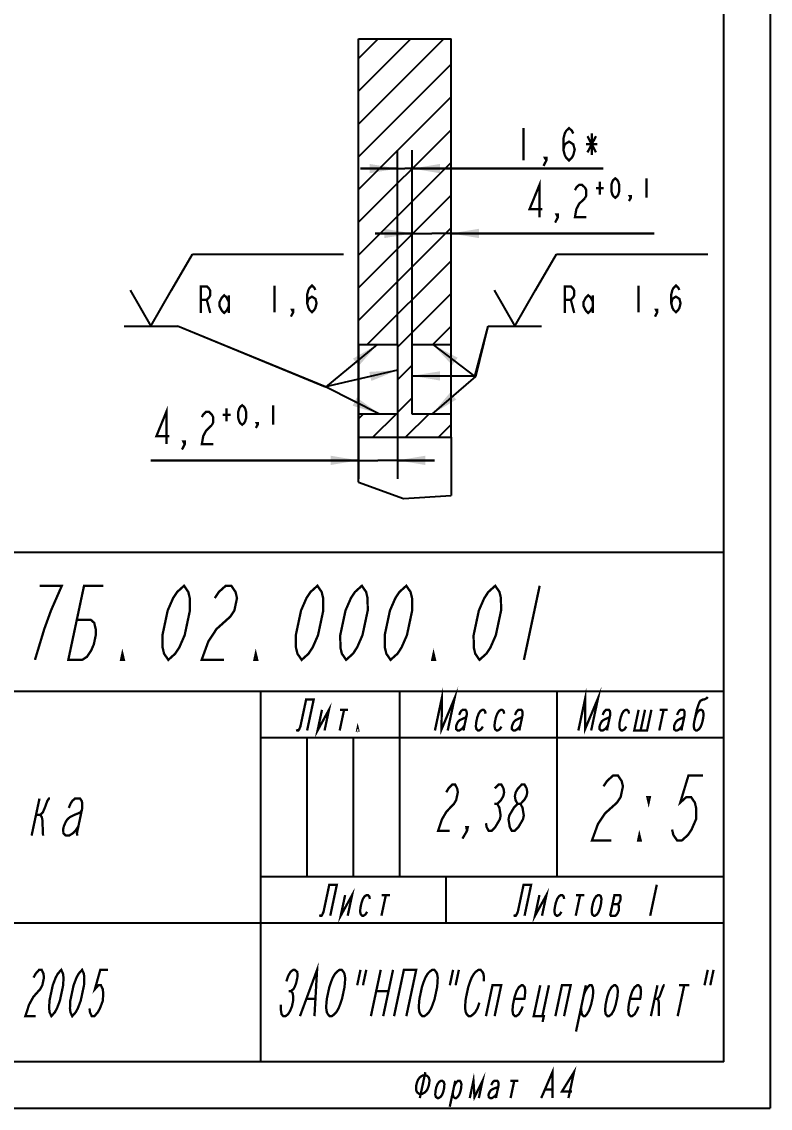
# Model space of a CAD drawing. Header units: millimetres. Extents: x 0 to 210, y 0 to 297.
# Drawn here: x 129.2 to 210, y 0 to 117.3 of the extents above; entities that cross this region are included whole.
import ezdxf

# ---------------------------------------------------------------- set-up
doc = ezdxf.new("R2010")
doc.units = ezdxf.units.MM
doc.header["$LTSCALE"] = 19.36
doc.layers.get('0').update_dxf_attribs({"linetype": 'CONTINUOUS'})
for name, color, linetype in [('ALL_DIMENSIONS', 7, 'CONTINUOUS'), ('ALL_ROUND', 7, 'CONTINUOUS'), ('ALL_SURF_FIN', 7, 'CONTINUOUS')]:
    doc.layers.add(name, color=color, linetype=linetype)
doc.styles.get("Standard").update_dxf_attribs({"font": 'txt', "width": 0.7})
doc.dimstyles.new('DIMSTYLE_6', dxfattribs={"dimtxt": 3.5, "dimasz": 3, "dimexe": 0.18, "dimexo": 0.0625, "dimgap": 0.09, "dimtad": 1, "dimdsep": 46, "dimtxsty": 'STANDARD', "dimblk": '_FILLED', "dimblk1": '_FILLED', "dimblk2": '_FILLED', "dimcen": 0.09, "dimadec": 0, "dimazin": 0, "dimtol": 1, "dimtp": 0.1, "dimtfac": 0.6, "dimtofl": 0, "dimtmove": 0, "dimatfit": 3, "dimldrblk": '_FILLED', "dimfxl": 1, "dimtolj": 1, "dimarcsym": 0})
doc.dimstyles.new('DIMSTYLE_7', dxfattribs={"dimtxt": 3.5, "dimasz": 3, "dimexe": 0.18, "dimexo": 0.0625, "dimgap": 0.09, "dimtad": 1, "dimdsep": 46, "dimtxsty": 'STANDARD', "dimblk": '_FILLED', "dimblk1": '_FILLED', "dimblk2": '_FILLED', "dimcen": 0.09, "dimadec": 0, "dimazin": 0, "dimtp": 0.1, "dimtm": 0.1, "dimtfac": 1, "dimtofl": 0, "dimtmove": 0, "dimatfit": 3, "dimldrblk": '_FILLED', "dimfxl": 1, "dimtolj": 1, "dimarcsym": 0})
doc.dimstyles.get("Standard").update_dxf_attribs({"dimtxt": 3.5, "dimasz": 3, "dimexe": 0.18, "dimexo": 0.0625, "dimgap": 0.09, "dimtad": 1, "dimdec": 5, "dimdsep": 46, "dimtxsty": 'STANDARD', "dimblk": '_FILLED', "dimblk1": '_FILLED', "dimblk2": '_FILLED', "dimcen": 0.09, "dimadec": 0, "dimazin": 0, "dimtol": 1, "dimtp": 1e-05, "dimtm": 1e-05, "dimtfac": 1, "dimtdec": 5, "dimtofl": 0, "dimtmove": 0, "dimatfit": 3, "dimldrblk": '_FILLED', "dimfxl": 1, "dimtolj": 1, "dimarcsym": 0})

# ---------------------------------------------------------------- blocks, each defined once
blk = doc.blocks.new('_FILLED')
at = {"color": 0, "linetype": 'ByBlock'}
blk.add_solid([(0, 0), (-1, 0.167), (-1, -0.167)], dxfattribs=at)
blk = doc.blocks.new('*D18')
at = {"layer": 'ALL_DIMENSIONS', "color": 2, "linetype": 'Continuous'}
for p, q in [((165.54, 82.45), (165.54, 67.95)), ((169.74, 74.95), (169.74, 67.95)), ((165.54, 69.95), (143.11, 69.95)), ((143.11, 69.95), (167.64, 69.95)), ((173.74, 69.95), (167.64, 69.95)), ((169.74, 69.95), (173.74, 69.95))]:
    blk.add_line(p, q, dxfattribs=at)
at = {"layer": 'ALL_DIMENSIONS', "color": 2, "linetype": 'Continuous', "xscale": 3, "yscale": 3, "zscale": 3}
blk.add_blockref('_FILLED', (165.54, 69.95), dxfattribs=at)
at = {"layer": 'ALL_DIMENSIONS', "color": 2, "linetype": 'Continuous', "xscale": 3, "yscale": 3, "zscale": 3, "rotation": 180}
blk.add_blockref('_FILLED', (169.74, 69.95), dxfattribs=at)
blk = doc.blocks.new('*D19')
at = {"layer": 'ALL_DIMENSIONS', "color": 2, "linetype": 'Continuous'}
for p, q in [((171.34, 82.45), (171.34, 96.45)), ((175.54, 82.45), (175.54, 96.45)), ((171.34, 94.45), (167.34, 94.45)), ((167.34, 94.45), (173.44, 94.45)), ((197.47, 94.45), (173.44, 94.45)), ((175.54, 94.45), (197.47, 94.45))]:
    blk.add_line(p, q, dxfattribs=at)
at = {"layer": 'ALL_DIMENSIONS', "color": 2, "linetype": 'Continuous', "xscale": 3, "yscale": 3, "zscale": 3}
blk.add_blockref('_FILLED', (171.34, 94.45), dxfattribs=at)
at = {"layer": 'ALL_DIMENSIONS', "color": 2, "linetype": 'Continuous', "xscale": 3, "yscale": 3, "zscale": 3, "rotation": 180}
blk.add_blockref('_FILLED', (175.54, 94.45), dxfattribs=at)
blk = doc.blocks.new('*D20')
at = {"layer": 'ALL_DIMENSIONS', "color": 2, "linetype": 'Continuous'}
for p, q in [((169.74, 82.45), (169.74, 103.45)), ((171.34, 82.45), (171.34, 103.45)), ((169.74, 101.45), (165.74, 101.45)), ((165.74, 101.45), (170.54, 101.45)), ((191.94, 101.45), (170.54, 101.45)), ((171.34, 101.45), (191.94, 101.45))]:
    blk.add_line(p, q, dxfattribs=at)
at = {"layer": 'ALL_DIMENSIONS', "color": 2, "linetype": 'Continuous', "xscale": 3, "yscale": 3, "zscale": 3}
blk.add_blockref('_FILLED', (169.74, 101.45), dxfattribs=at)
at = {"layer": 'ALL_DIMENSIONS', "color": 2, "linetype": 'Continuous', "xscale": 3, "yscale": 3, "zscale": 3, "rotation": 180}
blk.add_blockref('_FILLED', (171.34, 101.45), dxfattribs=at)
blk = doc.blocks.new('SF5_BL4', base_point=(191.38, 88.34))
at = {"layer": 'ALL_SURF_FIN', "color": 2, "linetype": 'Continuous'}
for p, q in [((184.64, 88.32), (186.91, 92.22)), ((186.91, 92.22), (203.24, 92.22)), ((180.17, 88.32), (182.4, 84.45)), ((182.4, 84.45), (184.64, 88.32)), ((179.53, 84.45), (185.28, 84.45))]:
    blk.add_line(p, q, dxfattribs=at)
at = {"layer": 'ALL_SURF_FIN', "color": 2, "linetype": 'Continuous', "const_width": 0.25}
for points in [[(187.83, 85.87), (187.83, 88.74), (188.46, 88.74), (188.71, 88.5), (188.83, 88.26), (188.83, 87.78), (188.71, 87.54), (188.46, 87.3), (187.83, 87.3)], [(195.78, 88.83), (195.78, 85.95)], [(199.31, 86.91), (199.43, 87.39), (199.81, 87.63), (200.19, 87.39), (200.31, 86.91), (200.19, 86.43), (200.06, 86.19), (199.81, 85.95), (199.56, 86.19), (199.43, 86.43), (199.31, 86.91), (199.31, 87.87), (199.43, 88.35), (199.56, 88.59), (199.81, 88.83), (200.06, 88.59), (200.19, 88.35)], [(188.46, 87.3), (188.83, 85.87)], [(190.85, 86.59), (190.6, 86.11), (190.34, 85.87), (190.09, 86.11), (189.84, 86.59), (189.84, 87.06), (190.09, 87.54), (190.34, 87.78), (190.6, 87.54), (190.85, 87.06)], [(190.85, 87.78), (190.85, 85.87)], [(197.8, 85.95), (197.67, 86.19), (197.8, 86.19), (197.8, 85.95), (197.55, 85.47)]]:
    blk.add_lwpolyline(points, dxfattribs=at)
blk = doc.blocks.new('SF6_BL5', base_point=(152.08, 88.34))
at = {"layer": 'ALL_SURF_FIN', "color": 2, "linetype": 'Continuous'}
for p, q in [((145.33, 88.32), (147.6, 92.22)), ((147.6, 92.22), (163.93, 92.22)), ((140.87, 88.32), (143.1, 84.45)), ((143.1, 84.45), (145.33, 88.32)), ((140.22, 84.45), (145.98, 84.45))]:
    blk.add_line(p, q, dxfattribs=at)
at = {"layer": 'ALL_SURF_FIN', "color": 2, "linetype": 'Continuous', "const_width": 0.25}
for points in [[(148.52, 85.87), (148.52, 88.74), (149.15, 88.74), (149.4, 88.5), (149.53, 88.26), (149.53, 87.78), (149.4, 87.54), (149.15, 87.3), (148.52, 87.3)], [(156.48, 88.83), (156.48, 85.95)], [(160, 86.91), (160.13, 87.39), (160.51, 87.63), (160.89, 87.39), (161.01, 86.91), (160.89, 86.43), (160.76, 86.19), (160.51, 85.95), (160.26, 86.19), (160.13, 86.43), (160, 86.91), (160, 87.87), (160.13, 88.35), (160.26, 88.59), (160.51, 88.83), (160.76, 88.59), (160.89, 88.35)], [(149.15, 87.3), (149.53, 85.87)], [(151.54, 86.59), (151.29, 86.11), (151.04, 85.87), (150.79, 86.11), (150.54, 86.59), (150.54, 87.06), (150.79, 87.54), (151.04, 87.78), (151.29, 87.54), (151.54, 87.06)], [(151.54, 87.78), (151.54, 85.87)], [(158.49, 85.95), (158.37, 86.19), (158.49, 86.19), (158.49, 85.95), (158.24, 85.47)]]:
    blk.add_lwpolyline(points, dxfattribs=at)

msp = doc.modelspace()

# ---------------------------------------------------------------- linework, layer by layer
at = {"color": 7, "linetype": 'Continuous'}
for p, q in [((210, 297), (210, 0)), ((205, 5), (205, 292.3499)), ((165.5403, 72.4501), (165.5403, 115.4501)), ((165.5403, 115.4501), (175.5403, 115.4501)), ((175.5403, 72.4501), (175.5403, 115.4501)), ((165.5403, 82.4501), (169.7403, 82.4501)), ((169.7403, 82.4501), (169.7403, 74.9501)), ((171.3403, 82.4501), (175.5403, 82.4501)), ((171.3403, 74.9501), (171.3403, 82.4501)), ((169.7403, 74.9501), (165.5403, 74.9501)), ((175.5403, 74.9501), (171.3403, 74.9501)), ((165.5403, 72.4501), (175.5403, 72.4501)), ((165.5403, 67.5984), (170.3993, 65.8381)), ((170.3993, 65.8381), (175.5403, 66.1691)), ((205, 60), (20, 60)), ((205, 5), (205, 60)), ((205, 45), (20, 45)), ((155, 5), (155, 45)), ((170, 25), (170, 45)), ((187, 25), (187, 45)), ((205, 40), (155, 40)), ((160, 25), (160, 40)), ((165, 25), (165, 40)), ((205, 25), (155, 25)), ((175, 20), (175, 25)), ((205, 20), (20, 20)), ((205, 5), (20, 5)), ((205, 5), (20, 5)), ((0, 0), (210, 0))]:
    msp.add_line(p, q, dxfattribs=at)
at = {"color": 2, "linetype": 'Continuous'}
for p, q in [((165.5403, 113.3282), (167.6623, 115.4501)), ((165.5403, 109.7926), (171.1978, 115.4501)), ((165.5403, 106.2571), (174.7334, 115.4501)), ((165.5403, 102.7216), (175.5403, 112.7216)), ((165.5403, 99.186), (175.5403, 109.186)), ((165.5403, 95.6505), (175.5403, 105.6505)), ((165.5403, 92.115), (175.5403, 102.115)), ((165.5403, 88.5794), (175.5403, 98.5794)), ((165.5403, 85.0439), (175.5403, 95.0439)), ((166.4821, 82.4501), (175.5403, 91.5083)), ((169.7403, 82.1728), (175.5403, 87.9728)), ((173.5532, 82.4501), (175.5403, 84.4373)), ((169.7403, 78.6373), (171.3403, 80.2373)), ((169.7403, 75.1017), (171.3403, 76.7017)), ((165.5403, 74.4373), (166.0532, 74.9501)), ((167.0887, 72.4501), (169.5887, 74.9501)), ((170.6242, 72.4501), (173.1242, 74.9501)), ((174.1598, 72.4501), (175.5403, 73.8307))]:
    msp.add_line(p, q, dxfattribs=at)
at = {"color": 2, "linetype": 'Continuous', "const_width": 0.25}
for points in [[(130.6, 48.4106), (131.6085, 51.744), (132.3336, 53.744), (132.917, 55.0773), (133.5005, 56.4106), (131.1004, 56.4106)], [(135.1211, 52.744), (136.6211, 52.744), (137.0002, 52.4106), (137.1585, 51.744), (137.1668, 51.0773), (136.9543, 50.0773), (136.6626, 49.4106), (136.2209, 48.744), (135.7, 48.4106), (134.2, 48.4106), (135.9005, 56.4106), (138.0005, 56.4106)], [(145, 48.4106), (144.5417, 49.0773), (144.3834, 49.744), (144.3668, 51.0773), (144.9336, 53.744), (145.517, 55.0773), (145.9588, 55.744), (146.7005, 56.4106), (147.1587, 55.744), (147.317, 55.0773), (147.3336, 53.744), (146.7668, 51.0773), (146.1834, 49.744), (145.7417, 49.0773), (145, 48.4106)], [(150.017, 55.0773), (150.4587, 55.744), (151.2005, 56.4106), (151.8004, 56.4106), (152.2587, 55.744), (152.417, 55.0773), (152.1336, 53.744), (151.6919, 53.0773), (150.9502, 52.4106), (150.2085, 51.744), (149.3251, 50.4106), (148.6, 48.4106), (151, 48.4106)], [(159.4, 48.4106), (158.9417, 49.0773), (158.7834, 49.744), (158.7668, 51.0773), (159.3336, 53.744), (159.917, 55.0773), (160.3587, 55.744), (161.1005, 56.4106), (161.5588, 55.744), (161.7171, 55.0773), (161.7336, 53.744), (161.1668, 51.0773), (160.5834, 49.744), (160.1417, 49.0773), (159.4, 48.4106)], [(164.2, 48.4106), (163.7417, 49.0773), (163.5834, 49.744), (163.5668, 51.0773), (164.1336, 53.744), (164.717, 55.0773), (165.1587, 55.744), (165.9004, 56.4106), (166.3588, 55.744), (166.517, 55.0773), (166.5336, 53.744), (165.9668, 51.0773), (165.3834, 49.744), (164.9417, 49.0773), (164.2, 48.4106)], [(169, 48.4106), (168.5417, 49.0773), (168.3834, 49.744), (168.3668, 51.0773), (168.9336, 53.744), (169.517, 55.0773), (169.9587, 55.744), (170.7004, 56.4106), (171.1587, 55.744), (171.317, 55.0773), (171.3336, 53.744), (170.7668, 51.0773), (170.1834, 49.744), (169.7417, 49.0773), (169, 48.4106)], [(178.6, 48.4106), (178.1417, 49.0773), (177.9834, 49.744), (177.9668, 51.0773), (178.5336, 53.744), (179.117, 55.0773), (179.5588, 55.744), (180.3005, 56.4106), (180.7587, 55.744), (180.917, 55.0773), (180.9336, 53.744), (180.3668, 51.0773), (179.7834, 49.744), (179.3417, 49.0773), (178.6, 48.4106)], [(185.1005, 56.4106), (183.4, 48.4106)], [(140.2, 48.4106), (139.9, 48.4106), (140.0417, 49.0773), (140.2, 48.4106)], [(154.6, 48.4106), (154.3, 48.4106), (154.4417, 49.0773), (154.6, 48.4106)], [(173.8, 48.4106), (173.5, 48.4106), (173.6417, 49.0773), (173.8, 48.4106)], [(173.7891, 40.7876), (174.5308, 44.2772), (174.5097, 40.9272), (175.9127, 44.2772), (175.1709, 40.7876)], [(189.2791, 40.7876), (190.0208, 44.2772), (189.9997, 40.9272), (191.4027, 44.2772), (190.6609, 40.7876)], [(158.8866, 40.9272), (158.9197, 40.7876), (159.0453, 40.7876), (159.1378, 40.9272), (159.2599, 41.2063), (159.883, 44.1376), (160.6996, 44.1376), (159.9875, 40.7876)], [(161.5928, 43.0209), (161.1181, 40.7876), (162.3466, 43.0209), (161.8719, 40.7876)], [(201.887, 42.1834), (202.0388, 42.6022), (202.2238, 42.8813), (202.4419, 43.0209), (202.5675, 43.0209), (202.7263, 42.8813), (202.7926, 42.6022), (202.7664, 42.1834), (202.6477, 41.6251), (202.4959, 41.2063), (202.3109, 40.9272), (202.0928, 40.7876), (201.9672, 40.7876), (201.8084, 40.9272), (201.7421, 41.2063), (201.7683, 41.6251), (201.887, 42.1834), (202.065, 43.0209), (202.2465, 43.5792), (202.3687, 43.8584), (202.4611, 43.998), (202.7421, 44.1376), (202.8677, 44.1376), (203.1486, 44.2772), (203.2411, 44.4167)], [(163.9797, 43.0209), (163.505, 40.7876)], [(163.54, 43.0209), (164.4194, 43.0209)], [(177.1932, 42.323), (177.1007, 42.1834), (176.757, 42.0438), (176.4761, 41.9042), (176.3208, 41.7647), (176.2283, 41.6251), (176.1062, 41.3459), (176.0765, 41.2063), (176.08, 40.9272), (176.2388, 40.7876), (176.4272, 40.7876), (176.6453, 40.9272), (176.8006, 41.0667), (176.9855, 41.3459)], [(176.4063, 42.4626), (176.5285, 42.7417), (176.621, 42.8813), (176.7763, 43.0209), (177.0903, 43.0209), (177.1863, 42.8813), (177.2194, 42.7417), (177.2229, 42.4626), (176.8965, 40.9272), (176.9297, 40.7876)], [(179.2626, 42.6022), (179.1963, 42.8813), (179.0375, 43.0209), (178.9119, 43.0209), (178.6938, 42.8813), (178.5088, 42.6022), (178.357, 42.1834), (178.2383, 41.6251), (178.2121, 41.2063), (178.2784, 40.9272), (178.4372, 40.7876), (178.5628, 40.7876), (178.7809, 40.9272), (178.9659, 41.2063)], [(181.2726, 42.6022), (181.2063, 42.8813), (181.0475, 43.0209), (180.9219, 43.0209), (180.7038, 42.8813), (180.5188, 42.6022), (180.367, 42.1834), (180.2483, 41.6251), (180.2221, 41.2063), (180.2884, 40.9272), (180.4472, 40.7876), (180.5728, 40.7876), (180.7909, 40.9272), (180.9759, 41.2063)], [(183.2232, 42.323), (183.1308, 42.1834), (182.787, 42.0438), (182.5061, 41.9042), (182.3508, 41.7647), (182.2583, 41.6251), (182.1362, 41.3459), (182.1065, 41.2063), (182.11, 40.9272), (182.2687, 40.7876), (182.4572, 40.7876), (182.6753, 40.9272), (182.8306, 41.0667), (183.0155, 41.3459)], [(182.4363, 42.4626), (182.5585, 42.7417), (182.651, 42.8813), (182.8063, 43.0209), (183.1203, 43.0209), (183.2163, 42.8813), (183.2494, 42.7417), (183.2529, 42.4626), (182.9265, 40.9272), (182.9597, 40.7876)], [(192.6832, 42.323), (192.5908, 42.1834), (192.247, 42.0438), (191.9661, 41.9042), (191.8108, 41.7647), (191.7183, 41.6251), (191.5962, 41.3459), (191.5665, 41.2063), (191.57, 40.9272), (191.7287, 40.7876), (191.9172, 40.7876), (192.1353, 40.9272), (192.2906, 41.0667), (192.4755, 41.3459)], [(191.8963, 42.4626), (192.0185, 42.7417), (192.111, 42.8813), (192.2663, 43.0209), (192.5803, 43.0209), (192.6763, 42.8813), (192.7094, 42.7417), (192.7129, 42.4626), (192.3865, 40.9272), (192.4197, 40.7876)], [(194.7526, 42.6022), (194.6863, 42.8813), (194.5275, 43.0209), (194.4019, 43.0209), (194.1838, 42.8813), (193.9988, 42.6022), (193.847, 42.1834), (193.7283, 41.6251), (193.7021, 41.2063), (193.7684, 40.9272), (193.9272, 40.7876), (194.0528, 40.7876), (194.2709, 40.9272), (194.4559, 41.2063)], [(195.7838, 43.0209), (195.3091, 40.7876), (196.6909, 40.7876), (197.1656, 43.0209)], [(196.4747, 43.0209), (196, 40.7876)], [(198.4847, 43.0209), (198.01, 40.7876)], [(198.045, 43.0209), (198.9244, 43.0209)], [(200.7232, 42.323), (200.6308, 42.1834), (200.287, 42.0438), (200.0061, 41.9042), (199.8508, 41.7647), (199.7583, 41.6251), (199.6362, 41.3459), (199.6065, 41.2063), (199.61, 40.9272), (199.7688, 40.7876), (199.9572, 40.7876), (200.1753, 40.9272), (200.3306, 41.0667), (200.5156, 41.3459)], [(199.9363, 42.4626), (200.0585, 42.7417), (200.151, 42.8813), (200.3063, 43.0209), (200.6203, 43.0209), (200.7163, 42.8813), (200.7494, 42.7417), (200.7529, 42.4626), (200.4265, 40.9272), (200.4597, 40.7876)], [(165.515, 40.7876), (165.3894, 40.7876), (165.4487, 41.0667), (165.515, 40.7876)], [(191.9899, 34.7551), (192.3764, 35.3385), (193.0254, 35.9218), (193.5504, 35.9218), (193.9514, 35.3385), (194.0899, 34.7551), (193.8419, 33.5885), (193.4554, 33.0051), (192.8064, 32.4218), (192.1574, 31.8385), (191.3845, 30.6718), (190.75, 28.9218), (192.85, 28.9218)], [(202.7379, 35.9218), (201.1629, 35.9218), (200.2804, 33.0051), (200.9294, 33.5885), (201.4544, 33.5885), (201.8554, 33.0051), (201.9939, 32.4218), (202.0085, 31.2551), (201.498, 30.0885), (201.1115, 29.5051), (200.4625, 28.9218), (199.9375, 28.9218), (199.5365, 29.5051), (199.398, 30.0885)], [(175.0107, 34.1108), (175.2555, 34.5275), (175.6565, 34.9441), (175.969, 34.9441), (176.193, 34.5275), (176.2606, 34.1108), (176.0835, 33.2775), (175.8387, 32.8608), (175.4376, 32.4441), (175.0366, 32.0275), (174.5469, 31.1941), (174.125, 29.9441), (175.375, 29.9441)], [(180.2555, 34.5275), (180.6565, 34.9441), (180.969, 34.9441), (181.193, 34.5275), (181.2607, 34.1108), (181.1721, 33.6941), (180.9273, 33.2775), (180.5262, 32.8608), (180.7501, 32.4441), (180.8178, 32.0275), (180.8855, 31.6108), (180.7969, 31.1941), (180.5521, 30.7775), (180.3073, 30.3608), (179.9062, 29.9441), (179.5938, 29.9441), (179.3698, 30.3608), (179.3021, 30.7775)], [(182.7137, 32.8608), (182.4898, 33.2775), (182.4221, 33.6941), (182.5107, 34.1108), (182.7555, 34.5275), (183.1565, 34.9441), (183.469, 34.9441), (183.693, 34.5275), (183.7606, 34.1108), (183.6721, 33.6941), (183.4273, 33.2775), (183.0262, 32.8608)], [(131.0877, 33.433), (130.2375, 29.433)], [(130.7157, 31.683), (130.9408, 31.683), (131.1658, 31.683), (131.4439, 31.933), (131.6627, 32.433), (131.9346, 33.183), (132.1002, 33.433), (132.2127, 33.433)], [(134.2502, 32.433), (134.469, 32.933), (134.6346, 33.183), (134.9127, 33.433), (135.4752, 33.433), (135.6471, 33.183), (135.7065, 32.933), (135.7127, 32.433), (135.1281, 29.683), (135.1875, 29.433)], [(180.2137, 32.8608), (180.5262, 32.8608)], [(182.0938, 29.9441), (181.8698, 30.3608), (181.8021, 30.7775), (181.7345, 31.1941), (181.823, 31.6108), (182.0678, 32.0275), (182.3126, 32.4441), (182.7137, 32.8608), (183.0262, 32.8608), (183.2501, 32.4441), (183.3178, 32.0275), (183.3855, 31.6108), (183.2969, 31.1941), (183.0521, 30.7775), (182.8073, 30.3608), (182.4062, 29.9441), (182.0938, 29.9441)], [(196.9919, 33.5885), (196.8679, 33.0051), (196.7294, 33.5885), (196.9919, 33.5885)], [(131.1658, 31.683), (131.3376, 31.433), (131.397, 31.183), (131.475, 29.433)], [(135.6595, 32.183), (135.4939, 31.933), (134.8783, 31.683), (134.3751, 31.433), (134.097, 31.183), (133.9313, 30.933), (133.7126, 30.433), (133.6594, 30.183), (133.6656, 29.683), (133.95, 29.433), (134.2875, 29.433), (134.6781, 29.683), (134.9563, 29.933), (135.2876, 30.433)], [(177.25, 29.9441), (177.1823, 30.3608), (177.3386, 30.3608), (177.25, 29.9441), (176.7604, 29.1108)], [(196, 28.9218), (195.7375, 28.9218), (195.8615, 29.5051), (196, 28.9218)], [(161.3865, 20.9272), (161.4197, 20.7876), (161.5453, 20.7876), (161.6378, 20.9272), (161.7599, 21.2063), (162.383, 24.1376), (163.1996, 24.1376), (162.4875, 20.7876)], [(164.0928, 23.0209), (163.6181, 20.7876), (164.8466, 23.0209), (164.3719, 20.7876)], [(182.3665, 20.9272), (182.3997, 20.7876), (182.5253, 20.7876), (182.6178, 20.9272), (182.7399, 21.2063), (183.363, 24.1376), (184.1796, 24.1376), (183.4675, 20.7876)], [(185.0728, 23.0209), (184.5981, 20.7876), (185.8266, 23.0209), (185.3519, 20.7876)], [(197.7471, 24.1376), (197.035, 20.7876)], [(166.7676, 22.6022), (166.7013, 22.8813), (166.5425, 23.0209), (166.4169, 23.0209), (166.1988, 22.8813), (166.0138, 22.6022), (165.862, 22.1834), (165.7433, 21.6251), (165.7171, 21.2063), (165.7834, 20.9272), (165.9422, 20.7876), (166.0678, 20.7876), (166.2859, 20.9272), (166.4709, 21.2063)], [(168.4897, 23.0209), (168.015, 20.7876)], [(168.05, 23.0209), (168.9294, 23.0209)], [(187.7476, 22.6022), (187.6813, 22.8813), (187.5225, 23.0209), (187.3969, 23.0209), (187.1788, 22.8813), (186.9938, 22.6022), (186.842, 22.1834), (186.7233, 21.6251), (186.6971, 21.2063), (186.7634, 20.9272), (186.9222, 20.7876), (187.0478, 20.7876), (187.2659, 20.9272), (187.4509, 21.2063)], [(189.4697, 23.0209), (188.995, 20.7876)], [(189.03, 23.0209), (189.9094, 23.0209)], [(190.862, 22.1834), (191.0138, 22.6022), (191.1988, 22.8813), (191.4169, 23.0209), (191.5425, 23.0209), (191.7013, 22.8813), (191.7676, 22.6022), (191.7414, 22.1834), (191.6227, 21.6251), (191.4709, 21.2063), (191.2859, 20.9272), (191.0678, 20.7876), (190.9422, 20.7876), (190.7834, 20.9272), (190.7171, 21.2063), (190.7433, 21.6251), (190.862, 22.1834)], [(192.7009, 20.7876), (193.1757, 23.0209), (193.741, 23.0209), (193.8369, 22.8813), (193.8404, 22.6022), (193.8107, 22.4626), (193.6886, 22.1834), (193.5333, 22.0438), (192.968, 22.0438)], [(192.7009, 20.7876), (193.2663, 20.7876), (193.4215, 20.9272), (193.514, 21.0667), (193.6362, 21.3459), (193.6658, 21.4855), (193.6624, 21.7647), (193.6292, 21.9042), (193.5333, 22.0438)], [(159.2187, 9.9441), (161.0628, 14.9441), (160.7813, 9.9441)], [(130.4482, 14.1108), (130.6774, 14.5275), (131.0472, 14.9441), (131.3284, 14.9441), (131.5211, 14.5275), (131.5731, 14.1108), (131.396, 13.2775), (131.1668, 12.8608), (130.797, 12.4441), (130.4272, 12.0275), (129.9688, 11.1941), (129.5625, 9.9441), (130.6875, 9.9441)], [(132.375, 9.9441), (132.1823, 10.3608), (132.1303, 10.7775), (132.1668, 11.6108), (132.521, 13.2775), (132.8388, 14.1108), (133.068, 14.5275), (133.4378, 14.9441), (133.6305, 14.5275), (133.6825, 14.1108), (133.646, 13.2775), (133.2918, 11.6108), (132.974, 10.7775), (132.7448, 10.3608), (132.375, 9.9441)], [(134.625, 9.9441), (134.4323, 10.3608), (134.3802, 10.7775), (134.4168, 11.6108), (134.771, 13.2775), (135.0888, 14.1108), (135.318, 14.5275), (135.6878, 14.9441), (135.8805, 14.5275), (135.9325, 14.1108), (135.896, 13.2775), (135.5418, 11.6108), (135.224, 10.7775), (134.9948, 10.3608), (134.625, 9.9441)], [(138.5003, 14.9441), (137.6565, 14.9441), (137.0731, 12.8608), (137.4429, 13.2775), (137.7241, 13.2775), (137.9168, 12.8608), (137.9689, 12.4441), (137.9324, 11.6108), (137.6146, 10.7775), (137.3854, 10.3608), (137.0156, 9.9441), (136.7344, 9.9441), (136.5417, 10.3608), (136.4896, 10.7775)], [(157.7502, 13.6941), (157.9612, 14.3191), (158.206, 14.7358), (158.4847, 14.9441), (158.6409, 14.9441), (158.9091, 14.7358), (158.943, 14.5275), (158.9325, 14.1108), (158.7997, 13.4858), (158.633, 13.0691), (158.5106, 12.8608), (158.2319, 12.6525), (157.9975, 12.6525)], [(162.383, 13.0691), (162.1173, 11.8191), (162.0626, 11.1941), (162.0521, 10.7775), (162.1198, 10.3608), (162.2318, 10.1525), (162.4219, 9.9441), (162.6562, 9.9441), (162.9349, 10.1525), (163.1354, 10.3608), (163.3803, 10.7775), (163.5469, 11.1941), (163.7579, 11.8191), (164.0236, 13.0691), (164.0783, 13.6941), (164.0888, 14.1108), (164.0211, 14.5275), (163.9091, 14.7358), (163.719, 14.9441), (163.4847, 14.9441), (163.206, 14.7358), (163.0055, 14.5275), (162.7607, 14.1108), (162.594, 13.6941), (162.383, 13.0691)], [(165.7503, 14.9441), (165.396, 13.2775)], [(166.3753, 14.9441), (166.021, 13.2775)], [(167.9378, 14.9441), (166.875, 9.9441)], [(169.2659, 14.9441), (168.2031, 9.9441)], [(169.375, 9.9441), (170.4378, 14.9441), (171.7659, 14.9441), (170.7031, 9.9441)], [(172.383, 13.0691), (172.1173, 11.8191), (172.0626, 11.1941), (172.0521, 10.7775), (172.1198, 10.3608), (172.2318, 10.1525), (172.4219, 9.9441), (172.6563, 9.9441), (172.9349, 10.1525), (173.1354, 10.3608), (173.3803, 10.7775), (173.547, 11.1941), (173.7579, 11.8191), (174.0236, 13.0691), (174.0783, 13.6941), (174.0888, 14.1108), (174.0211, 14.5275), (173.9091, 14.7358), (173.719, 14.9441), (173.4847, 14.9441), (173.206, 14.7358), (173.0055, 14.5275), (172.7606, 14.1108), (172.594, 13.6941), (172.383, 13.0691)], [(175.7503, 14.9441), (175.396, 13.2775)], [(176.3753, 14.9441), (176.021, 13.2775)], [(179.0783, 13.6941), (179.0888, 14.1108), (179.0211, 14.5275), (178.9091, 14.7358), (178.719, 14.9441), (178.4847, 14.9441), (178.206, 14.7358), (178.0055, 14.5275), (177.7607, 14.1108), (177.594, 13.6941), (177.383, 13.0691), (177.1173, 11.8191), (177.0626, 11.1941), (177.0521, 10.7775), (177.1198, 10.3608), (177.2318, 10.1525), (177.4219, 9.9441), (177.6562, 9.9441), (177.9349, 10.1525), (178.1354, 10.3608), (178.3802, 10.7775), (178.5912, 11.4025)], [(203.2503, 14.9441), (202.896, 13.2775)], [(203.8753, 14.9441), (203.521, 13.2775)], [(179.2969, 9.9441), (180.0054, 13.2775), (180.9429, 13.2775), (180.2344, 9.9441)], [(183.2683, 10.9858), (183.1016, 10.5691), (182.8568, 10.1525), (182.5781, 9.9441), (182.4219, 9.9441), (182.2318, 10.1525), (182.1641, 10.5691), (182.2188, 11.1941), (182.396, 12.0275), (182.6069, 12.6525), (182.8517, 13.0691), (183.1304, 13.2775), (183.2867, 13.2775), (183.4767, 13.0691), (183.5444, 12.6525), (183.4897, 12.0275), (183.4454, 11.8191), (182.3517, 11.8191)], [(185.1616, 13.2775), (184.4531, 9.9441), (185.5469, 9.9441), (185.414, 9.3191)], [(185.3906, 9.9441), (186.0992, 13.2775)], [(186.7969, 9.9441), (187.5054, 13.2775), (188.4429, 13.2775), (187.7344, 9.9441)], [(190.0835, 13.2775), (189.0207, 8.2775)], [(189.8621, 12.2358), (190.0288, 12.6525), (190.2736, 13.0691), (190.4741, 13.2775), (190.7085, 13.2775), (190.8205, 13.0691), (190.8882, 12.6525), (190.8335, 12.0275), (190.6563, 11.1941), (190.4454, 10.5691), (190.2005, 10.1525), (190, 9.9441), (189.8438, 9.9441), (189.6537, 10.1525), (189.586, 10.5691), (189.5964, 10.9858)], [(192.3959, 12.0275), (192.6069, 12.6525), (192.8517, 13.0691), (193.1304, 13.2775), (193.2866, 13.2775), (193.4767, 13.0691), (193.5444, 12.6525), (193.4897, 12.0275), (193.3126, 11.1941), (193.1016, 10.5691), (192.8568, 10.1525), (192.5781, 9.9441), (192.4219, 9.9441), (192.2318, 10.1525), (192.1641, 10.5691), (192.2188, 11.1941), (192.3959, 12.0275)], [(195.7683, 10.9858), (195.6016, 10.5691), (195.3568, 10.1525), (195.0781, 9.9441), (194.9219, 9.9441), (194.7318, 10.1525), (194.6641, 10.5691), (194.7188, 11.1941), (194.896, 12.0275), (195.1069, 12.6525), (195.3517, 13.0691), (195.6304, 13.2775), (195.7867, 13.2775), (195.9767, 13.0691), (196.0444, 12.6525), (195.9897, 12.0275), (195.9454, 11.8191), (194.8517, 11.8191)], [(197.8179, 13.2775), (197.1094, 9.9441)], [(197.5079, 11.8191), (197.6642, 11.8191), (197.8204, 11.8191), (198.0209, 12.0275), (198.1876, 12.4441), (198.3986, 13.0691), (198.521, 13.2775), (198.5992, 13.2775)], [(200.7085, 13.2775), (200, 9.9441)], [(200.1616, 13.2775), (201.2554, 13.2775)], [(157.1407, 11.1941), (157.1641, 10.5691), (157.2318, 10.1525), (157.4219, 9.9441), (157.6562, 9.9441), (157.9349, 10.1525), (158.1797, 10.5691), (158.3464, 10.9858), (158.4793, 11.6108), (158.4897, 12.0275), (158.422, 12.4441), (158.2319, 12.6525)], [(159.9298, 11.8191), (160.8673, 11.8191)], [(167.4507, 12.6525), (168.7788, 12.6525)], [(197.8204, 11.8191), (197.9324, 11.6108), (197.9662, 11.4025), (197.9688, 9.9441)], [(172.8645, 3.5509), (172.497, 3.5509), (172.2885, 3.4342), (172.1412, 3.3176), (171.9691, 3.0842), (171.8334, 2.7342), (171.759, 2.3842), (171.7459, 2.0342), (171.8188, 1.8009), (171.9165, 1.6842), (172.0754, 1.5676), (172.4429, 1.5676), (172.6515, 1.6842), (172.7988, 1.8009), (172.9709, 2.0342), (173.1065, 2.3842), (173.1809, 2.7342), (173.1941, 3.0842), (173.1212, 3.3176), (173.0235, 3.4342), (172.8645, 3.5509)], [(172.7552, 3.9009), (172.16, 1.1009)], [(177.55, 1.1009), (177.9468, 2.9676), (178.0648, 1.2176), (178.9268, 2.9676), (178.53, 1.1009)], [(185.2675, 1.1009), (186.4752, 3.9009), (186.4925, 1.1009)], [(188.2075, 1.1009), (188.8027, 3.9009), (187.4988, 1.8009), (188.6013, 1.8009)], [(173.9392, 2.2676), (174.0749, 2.6176), (174.247, 2.8509), (174.4555, 2.9676), (174.578, 2.9676), (174.737, 2.8509), (174.8099, 2.6176), (174.7967, 2.2676), (174.6975, 1.8009), (174.5619, 1.4509), (174.3898, 1.2176), (174.1813, 1.1009), (174.0588, 1.1009), (173.8998, 1.2176), (173.8269, 1.4509), (173.84, 1.8009), (173.9392, 2.2676)], [(175.9868, 2.9676), (175.3916, 0.1676)], [(175.8628, 2.3842), (175.9736, 2.6176), (176.1457, 2.8509), (176.293, 2.9676), (176.4768, 2.9676), (176.5745, 2.8509), (176.6474, 2.6176), (176.6342, 2.2676), (176.535, 1.8009), (176.3994, 1.4509), (176.2273, 1.2176), (176.08, 1.1009), (175.9575, 1.1009), (175.7986, 1.2176), (175.7256, 1.4509), (175.714, 1.6842)], [(180.6403, 2.3842), (180.5542, 2.2676), (180.2232, 2.1509), (179.9534, 2.0342), (179.8061, 1.9176), (179.72, 1.8009), (179.6092, 1.5676), (179.5844, 1.4509), (179.596, 1.2176), (179.755, 1.1009), (179.9387, 1.1009), (180.1473, 1.2176), (180.2946, 1.3342), (180.4667, 1.5676)], [(179.8688, 2.5009), (179.9797, 2.7342), (180.0657, 2.8509), (180.213, 2.9676), (180.5193, 2.9676), (180.617, 2.8509), (180.6534, 2.7342), (180.6651, 2.5009), (180.3923, 1.2176), (180.4287, 1.1009)], [(181.928, 2.9676), (182.7855, 2.9676)], [(182.3568, 2.9676), (181.96, 1.1009)], [(185.7109, 2.0342), (186.4459, 2.0342)]]:
    msp.add_lwpolyline(points, dxfattribs=at)
at = {"layer": 'ALL_DIMENSIONS', "color": 2, "linetype": 'Continuous', "const_width": 0.25}
for points in [[(183.37, 105.8251), (183.37, 102.3251)], [(187.6575, 103.4918), (187.8106, 104.0751), (188.27, 104.3668), (188.7294, 104.0751), (188.8825, 103.4918), (188.7294, 102.9084), (188.5762, 102.6168), (188.27, 102.3251), (187.9637, 102.6168), (187.8106, 102.9084), (187.6575, 103.4918), (187.6575, 104.6584), (187.8106, 105.2418), (187.9637, 105.5334), (188.27, 105.8251), (188.5762, 105.5334), (188.7294, 105.2418)], [(190.2606, 103.2001), (191.1794, 104.9501)], [(190.2606, 104.9501), (191.1794, 103.2001)], [(190.72, 105.2418), (190.72, 102.9084)], [(190.1075, 104.0751), (191.3325, 104.0751)], [(185.82, 102.3251), (185.6669, 102.6168), (185.82, 102.6168), (185.82, 102.3251), (185.5137, 101.7418)], [(185.08, 96.2001), (185.08, 99.7001), (184.0081, 97.0751), (185.3862, 97.0751)], [(188.9081, 99.1168), (189.0612, 99.4084), (189.3675, 99.7001), (189.6737, 99.7001), (189.98, 99.4084), (190.1331, 99.1168), (190.1331, 98.5334), (189.98, 98.2418)], [(191.5856, 100.0501), (191.5856, 98.6501)], [(193.2656, 98.3001), (193.0556, 98.4751), (192.9506, 98.6501), (192.8456, 99.0001), (192.8456, 99.7001), (192.9506, 100.0501), (193.0556, 100.2251), (193.2656, 100.4001), (193.4756, 100.2251), (193.5806, 100.0501), (193.6856, 99.7001), (193.6856, 99.0001), (193.5806, 98.6501), (193.4756, 98.4751), (193.2656, 98.3001)], [(196.6256, 100.4001), (196.6256, 98.3001)], [(191.1656, 99.3501), (192.0056, 99.3501)], [(194.9456, 98.3001), (194.8406, 98.4751), (194.9456, 98.4751), (194.9456, 98.3001), (194.7356, 97.9501)], [(189.98, 98.2418), (189.3675, 97.6584), (189.0612, 97.0751), (188.9081, 96.2001), (190.1331, 96.2001)], [(187.0706, 96.2001), (186.9175, 96.4918), (187.0706, 96.4918), (187.0706, 96.2001), (186.7644, 95.6168)], [(144.7912, 71.7001), (144.7912, 75.2001), (143.7193, 72.5751), (145.0974, 72.5751)], [(148.6193, 74.6168), (148.7724, 74.9084), (149.0787, 75.2001), (149.3849, 75.2001), (149.6912, 74.9084), (149.8443, 74.6168), (149.8443, 74.0334), (149.6912, 73.7418)], [(151.2968, 75.5501), (151.2968, 74.1501)], [(152.9768, 73.8001), (152.7668, 73.9751), (152.6618, 74.1501), (152.5568, 74.5001), (152.5568, 75.2001), (152.6618, 75.5501), (152.7668, 75.7251), (152.9768, 75.9001), (153.1868, 75.7251), (153.2918, 75.5501), (153.3968, 75.2001), (153.3968, 74.5001), (153.2918, 74.1501), (153.1868, 73.9751), (152.9768, 73.8001)], [(156.3368, 75.9001), (156.3368, 73.8001)], [(150.8768, 74.8501), (151.7168, 74.8501)], [(154.6568, 73.8001), (154.5518, 73.9751), (154.6568, 73.9751), (154.6568, 73.8001), (154.4468, 73.4501)], [(149.6912, 73.7418), (149.0787, 73.1584), (148.7724, 72.5751), (148.6193, 71.7001), (149.8443, 71.7001)], [(146.7818, 71.7001), (146.6287, 71.9918), (146.7818, 71.9918), (146.7818, 71.7001), (146.4755, 71.1168)]]:
    msp.add_lwpolyline(points, dxfattribs=at)
at = {"layer": 'ALL_ROUND', "color": 7, "linetype": 'Continuous'}
for p, q in [((165.5403, 67.5984), (165.5403, 72.4501)), ((175.5403, 72.4501), (175.5403, 66.1691))]:
    msp.add_line(p, q, dxfattribs=at)

# ---------------------------------------------------------------- block references
at = {"layer": 'ALL_SURF_FIN', "color": 2, "linetype": 'Continuous'}
for name, p in [('SF6_BL5', (152.0781, 88.3371)), ('SF5_BL4', (191.3818, 88.3371))]:
    msp.add_blockref(name, p, dxfattribs=at)

# ---------------------------------------------------------------- dimensions: what is measured, and where the dimension line sits
at = {"layer": 'ALL_DIMENSIONS', "color": 2, "linetype": 'Continuous'}
dim = msp.add_linear_dim(base=(171.3403, 101.4501), p1=(169.7403, 82.4501), p2=(171.3403, 82.4501), text='<>*', dimstyle='DIMSTYLE_7', dxfattribs=at)
dim.commit()
dim.dimension.update_dxf_attribs({"geometry": '*D20', "text_midpoint": (182.145, 102.3251), "dimtype": 160})
for base, p1, p2, picture, middle in [((175.5403, 94.4501), (171.3403, 82.4501), (175.5403, 82.4501), '*D19', (183.3956, 96.2001)), ((169.7403, 69.9501), (165.5403, 82.4501), (169.7403, 74.9501), '*D18', (143.1068, 71.7001))]:
    dim = msp.add_linear_dim(base=base, p1=p1, p2=p2, dimstyle='DIMSTYLE_6', dxfattribs=at)
    dim.commit()
    dim.dimension.update_dxf_attribs({"geometry": picture, "text_midpoint": middle, "dimtype": 160})

# ---------------------------------------------------------------- leaders
at = {"layer": 'ALL_SURF_FIN', "color": 2, "linetype": 'Continuous'}
for points in [[(167.5656, 82.4501), (161.9768, 77.8395), (145.9769, 84.4501)], [(169.7403, 79.6825), (161.9768, 77.9037), (145.9769, 84.4501)], [(167.8054, 74.9501), (162.041, 77.8395), (145.9769, 84.4501)], [(171.3403, 79.0769), (178.1582, 79.0595), (179.5255, 84.4501)], [(173.4823, 74.9501), (178.2224, 78.9953), (179.5255, 84.4501)], [(173.5622, 82.4501), (178.0939, 78.9953), (179.5255, 84.4501)]]:
    msp.add_leader(points, dimstyle='STANDARD', override={"dimtad": 0}, dxfattribs=at)

doc.saveas('drawing.dxf')
